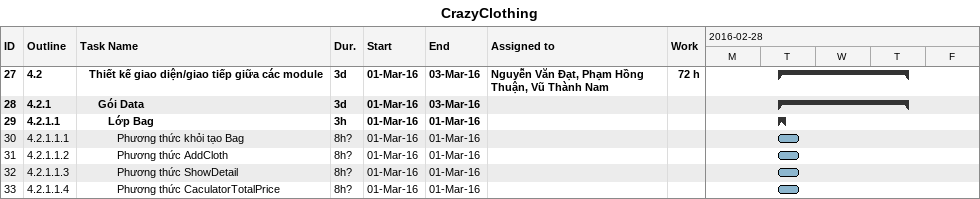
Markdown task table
CrazyClothing

| ID | WBS | Task | Duration | Start | Finish | Resources | Work (h) |
|---|---|---|---|---|---|---|---|
| 27 | 4.2 | **Thiết kế giao diện/giao tiếp giữa các module** | 3d | 2016-03-01 | 2016-03-03 | Nguyễn Văn Đạt, Phạm Hồng Thuận, Vũ Thành Nam | 72 |
| 28 | 4.2.1 | **Gói Data** | 3d | 2016-03-01 | 2016-03-03 |  |  |
| 29 | 4.2.1.1 | **Lớp Bag** | 3h | 2016-03-01 | 2016-03-01 |  |  |
| 30 | 4.2.1.1.1 | Phương thức khỏi tạo Bag | 8h? | 2016-03-01 | 2016-03-01 |  |  |
| 31 | 4.2.1.1.2 | Phương thức AddCloth | 8h? | 2016-03-01 | 2016-03-01 |  |  |
| 32 | 4.2.1.1.3 | Phương thức ShowDetail | 8h? | 2016-03-01 | 2016-03-01 |  |  |
| 33 | 4.2.1.1.4 | Phương thức CaculatorTotalPrice | 8h? | 2016-03-01 | 2016-03-01 |  |  |
